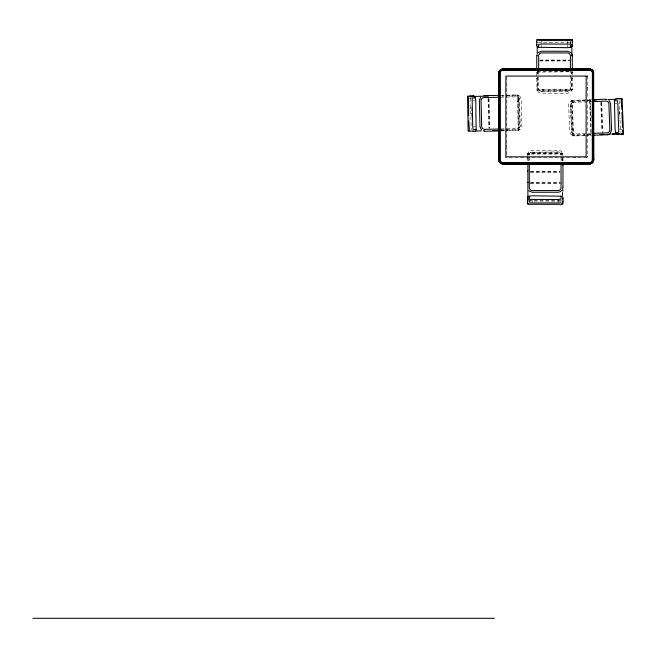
<?xml version="1.0" encoding="UTF-8"?>
<svg xmlns="http://www.w3.org/2000/svg" width="657" height="657" viewBox="0 0 657 657"><rect width="100%" height="100%" fill="white"/><g stroke="black" fill="none" stroke-linecap="round" stroke-linejoin="round"><path stroke-width="0.49" stroke-dasharray="3.29 2.46" d="M529.337 199.112L529.337 201.978L529.337 200.065M533.648 153.722L533.648 153.138L533.648 153.943M537.713 74.118L537.713 71.966M537.713 72.098L537.713 71.506L537.713 72.098L571.36 71.761M543.002 90.132L543.002 89.418L543.002 90.231M556.717 153.837L556.717 153.262M566.079 89.557L566.079 90.379L566.079 89.771M570.383 44.38L570.383 41.522M571.36 74.077L571.36 71.506M529.361 201.954L529.402 200.007M570.317 43.493L570.358 41.539M589.091 100.767L589.058 99.807L589.091 100.751M584.722 135.564L573.101 135.991L572.608 135.531L573.068 135.03L584.689 134.603L584.262 134.759M572.608 135.531L571.335 100.94L571.804 100.439L572.296 100.907L573.569 135.49L573.101 135.991M572.296 100.907L571.836 101.4L571.335 100.94M518.726 130.431L518.233 129.963L517.388 95.364L517.856 94.871L518.348 95.339L519.137 130.185L501.11 130.866M518.348 95.339L517.88 95.832L506.547 96.111M518.233 129.963L518.702 129.47L519.194 129.938M527.399 155.29L527.875 153.122L562.491 153.122L562.967 155.29M527.875 153.122L528.22 153.935L527.399 153.598M571.845 90.379C570.227 89.336 573.462 89.327 571.845 90.379L536.991 90.313L536.753 71.252M587.292 75.391L587.292 76.746M587.572 76.072L587.292 157.508M527.399 154.855L528.795 151.586L532.08 150.198L559.411 150.346L561.571 151.586L562.967 154.855M536.753 89.894L537.237 89.418L571.845 89.418M537.713 77.616L537.713 89.894L537.237 90.379M562.006 155.29L562.491 153.122M572.313 78.487L571.845 77.863L571.376 78.479M562.967 153.598L562.482 154.083L527.875 154.083M572.329 88.638L570.933 91.906L567.648 93.294L540.309 93.146L538.149 91.906L536.753 88.638M506.719 130.119C507.935 128.764 507.606 131.827 506.703 130.242M506.687 145.772L506.687 144.811M572.313 78.47L571.508 78.684M506.687 95.963L506.736 95.38M587.292 88.284L587.292 86.929M584.369 134.677L584.163 135.227M506.333 157.655L505.373 157.655M575.565 157.655L574.596 157.655M587.095 157.655L505.857 157.787M570.399 88.301A2.883 2.866 0 0 1 568.962 90.789L541.557 91.167A2.883 2.866 0.1 0 1 538.674 88.301L538.674 88.728A2.883 2.866 0 0 0 541.557 91.594L568.962 91.208A2.883 2.866 0 0 0 570.399 88.728L570.399 71.046M529.32 154.765A2.883 2.866 0 0 1 530.757 152.284L558.163 151.898A2.883 2.866 0 0 1 561.045 154.765L561.045 155.192A2.883 2.866 0.1 0 0 558.163 152.325L530.757 152.711A2.883 2.866 0 0 0 529.32 155.192M573.052 100.398L569.841 101.909L568.683 104.118L569.537 131.441L571.04 134.669L574.358 135.942M584.763 135.547L584.155 135.227M517.478 130.464L520.705 128.986L521.888 126.793L521.371 99.47L519.901 96.218L516.607 94.904M571.804 100.439L591.456 99.724M585.001 100.439L571.82 100.923L573.085 135.506L584.705 135.087M587.58 100.349L591.004 100.217M571.836 101.4L585.017 100.923M587.604 100.825L590.561 100.718L591.308 121.093M589.674 100.751L590.832 134.381M591.448 133.396L574.202 134.028A2.883 2.866 87.9 0 1 571.664 132.673L570.276 105.309A2.883 2.866 87.9 0 1 573.035 102.32L591.719 101.638M573.035 102.32L573.462 102.303A2.883 2.866 88 0 0 570.703 105.292L572.091 132.657A2.883 2.866 87.9 0 0 574.62 134.012M615.108 103.666L617.013 103.592M570.276 105.309L570.703 105.292M571.902 106.697L572.157 106.68M571.229 131.252L571.656 131.236M619.748 129.462L621.653 129.388M571.664 132.673L572.091 132.657M587.481 134.504L591.316 134.365L590.076 100.496M587.506 134.981L590.38 134.874M585.601 135.531L591.735 135.309M517.527 101.129L518.496 101.104L517.593 101.129M500.56 95.29L517.856 94.871M502.063 95.741L503.451 95.7M506.531 95.626L517.872 95.355L518.718 129.955L506.448 130.25M502.071 96.218L503.459 96.185M472.408 97.926L469.55 97.992L471.521 98.008M500.503 97.22L516.739 96.825A2.883 2.866 88.6 0 1 519.26 98.205L520.311 125.586A2.883 2.866 88.6 0 1 517.511 128.542L517.092 128.55A2.883 2.866 88.7 0 0 519.884 125.594L518.833 98.213A2.883 2.866 88.6 0 0 516.312 96.834M518.833 98.213L519.26 98.205M472.925 100.874L475.783 100.8M519.252 99.642L519.679 99.634M473.549 126.727L475.454 126.678M519.884 125.594L520.311 125.586M500.848 128.944L517.511 128.542M504.321 129.823L500.921 129.905M506.432 129.774L518.702 129.47M501.455 130.373L504.338 130.3M537.713 42.409L570.26 42.409M539.758 60.033L571.36 60.033M539.758 60.518L569.323 60.518M539.758 60.994L569.323 60.994M537.475 71.629L571.606 71.638M530.396 171.378L559.969 171.387M530.396 171.863L559.969 171.863M530.396 172.339L559.969 172.348M530.396 182.498L559.969 182.498M530.396 182.983L562.006 182.983M530.396 183.459L559.969 183.459M528.442 200.607L562.006 200.607M528.442 201.083L562.006 201.083M573.068 135.03L573.569 135.49M517.88 95.832L517.388 95.364M537.237 89.418L537.713 89.894M562.482 154.083L562.006 153.598M586.611 157.787L586.134 157.655M587.292 156.144L587.572 156.826M590.397 135.342L590.364 134.398L590.397 135.358M619.329 100.677L619.994 118.974M620.036 119.993L620.479 132.188M619.223 110.861L619.444 116.962M601.746 102.344L602.912 133.938M601.27 102.369L602.313 130.899M600.794 102.385L601.837 130.915M489.038 98.575L489.761 128.14M488.562 98.591L489.284 128.148M488.077 98.599L488.8 128.164M471.143 107.231L471.389 117.398M470.437 98.09L470.584 104.192M470.609 105.21L471.209 129.618M468.926 117.439L468.975 119.475M572.329 71.252L572.329 76.36M572.329 77.386L572.329 89.894M571.845 72.59L571.845 74.077M571.845 77.575L571.845 89.894L537.237 89.894L537.237 77.625M571.36 77.575L571.36 89.894M568.962 90.789L568.962 91.208M567.508 41.136L567.508 43.994M567.517 91.167L567.517 91.594M567.426 44.824L567.426 47.682M562.967 157.877L562.967 160.99M562.482 155.29L562.482 153.598L527.875 153.598L527.875 155.29M562.482 157.877L562.482 160.858M562.006 157.877L562.006 160.858M561.045 157.22L561.045 161.285M561.045 199.991L561.045 201.978M558.163 151.898L558.163 152.325M558.163 200.451L558.163 202.356M541.557 91.167L541.557 91.594M541.557 41.136L541.557 43.042M541.557 44.824L541.557 46.729M538.674 71.046L538.674 88.728M537.237 72.623L537.237 74.118M532.203 151.898L532.203 152.325M532.211 199.498L532.211 202.356M530.757 152.284L530.757 152.711M529.32 157.22L529.32 161.285M528.359 153.598L528.359 155.29M528.359 157.877L528.359 160.858M527.875 157.877L527.875 160.858M527.399 155.873L527.399 160.99M506.818 76.844L506.818 155.134M501.463 130.792L501.439 129.889L501.463 130.792M582.874 100.398C583.531 102.205 584.254 99.043 582.874 100.398M536.769 78.232C537.36 80.072 538.198 76.935 536.769 78.232M571.376 72.59L572.329 72.59L571.426 72.59M572.411 129.766L573.356 129.725L572.461 129.757M518.233 124.189L519.055 124.173L518.233 124.189M536.818 72.623L537.713 72.623L536.818 72.623"/><path stroke-width="0.99" d="M572.304 42.475L572.239 41.966M571.344 40.406L571.344 39.707M622.614 130.102L622.327 132.246M527.407 203.933L527.489 200.221M572.239 45.39L572.313 39.568M590.61 69.026L501.858 69.018A4.312 4.312 0 0 0 498.803 72.065L498.794 160.834A4.328 4.328 0 0 0 501.849 163.889L590.618 163.889A4.279 4.279 0 0 0 593.197 161.852L593.788 159.708L593.649 72.073M498.852 72.081L498.704 73.182L500.084 73.182A2.883 2.883 0 0 1 502.975 70.299L589.493 70.299A2.883 2.883 0 0 1 592.384 73.182L592.286 160.456A2.883 2.883 0 0 1 589.493 162.591L502.975 162.591A2.883 2.883 0 0 1 500.084 159.708L500.084 73.182L498.679 73.001M502.786 164.012L502.975 162.591L502.975 164.036M589.682 68.911L589.493 70.299L589.493 68.886L502.884 68.928M536.753 42.459L536.818 41.966M562.967 201.042L562.712 201.986M623.477 133.56L622.113 99.076M605.935 99.544L606.863 99.511M614.426 100.8L615.108 129.544L615.683 132.903A1.922 1.889 43.7 0 0 618.919 133.642A1.922 1.905 89.2 0 1 615.675 132.919L615.593 132.427L618.516 132.386L618.754 131.531L617.843 103.568L617.358 100.693L614.426 100.8A1.93 1.897 46.8 0 1 616.726 98.854M472.909 130.989A1.93 1.897 47.5 0 0 476.12 129.552L475.783 100.8L475.241 97.433A1.922 1.889 44.4 0 0 472.399 96.349M610.287 133.231L611.552 129.897L610.591 103.707L609.08 100.472M480.645 97.179L479.339 100.496L479.98 126.694L481.45 129.946M484.538 131.03L483.782 131.145L483.864 130.39M562.335 189.865L560.569 191.622L558.286 192.246L532.08 192.246L528.795 190.859M467.554 96.587L468.113 130.341L468.4 131.178L472.777 131.072M468.589 98.016L468.646 115.862M538.674 40.57L570.383 40.57M561.045 202.931L529.337 202.931M562.482 203.933L561.645 204.204M621.834 133.626L620.996 134.151M617.654 98.829L618.015 98.764M562.729 165.556L562.729 164.718M562.729 188.625L562.729 187.795M538.149 52.634L541.434 51.246L567.648 51.254L570.933 52.642M609.318 134.036L607.076 134.742M571.968 55.755L572.083 54.868M537.336 39.461L571.738 39.461M619.674 133.708L614.927 133.979M471.389 96.062L467.546 96.111M469.944 96.127L473.368 96.045M590.602 163.839L502.975 163.987M527.399 170.902L527.875 170.902L527.456 170.91M561.111 204.738L560.347 204.779M622.861 133.19L622.516 133.199M593.501 99.65L605.77 99.199M616.225 98.813L622.105 98.599M593.912 100.11L596.811 100.004M608.095 99.593L615.051 99.338M621.284 99.593L622.212 99.56M593.756 101.564L605.926 101.112A2.883 2.866 87.6 0 1 608.899 103.896L609.844 129.831A2.883 2.866 87.6 0 1 607.093 132.821L593.903 133.305M611.93 133.601L614.911 133.494M599.989 134.521L604.785 134.348M609.359 134.184L610.558 134.135M593.279 135.252L608.464 134.693M611.963 134.562L614.944 134.455M483.881 95.7L499.221 95.322M474.617 96.407L488.496 96.07M467.48 97.08L468.408 97.055M499.057 97.252L483.839 97.622A2.883 2.866 88.3 0 0 481.039 100.578L481.68 126.53A2.883 2.866 88.3 0 0 484.611 129.339L498.819 128.994M476.111 129.552L473.18 129.618L472.728 126.752L472.153 98.772L472.399 97.926L475.331 97.918L475.249 97.425A1.922 1.905 89.9 0 0 472.432 96.324M468.301 130.702L469.229 130.677M475.463 131.006L481.236 130.866M492.75 130.587L498.548 130.447M484.743 131.26L499.065 130.915M527.875 182.383L527.399 182.441L527.875 182.498M619.691 134.192L623.403 134.135M559.6 204.311L530.01 204.302M32.85 618.294L494.319 618.294M571.344 39.946L572.173 39.905L571.598 39.978M619.206 98.706L620.167 98.928M529.32 204.261L527.883 203.933M593.764 159.889L592.384 159.708L593.788 159.708L593.616 160.637L592.286 160.456L593.608 161.006M537.475 54.868L536.818 55.04L537.106 55.746M538.674 47.312L567.426 47.682L570.802 47.23A1.922 1.905 1.3 0 0 571.984 44.446A1.922 1.889 -44.2 0 1 570.802 47.23L570.317 47.304L570.383 44.38L569.545 44.109L541.557 43.994L538.674 44.38L538.674 47.312A1.93 1.897 -41.1 0 1 537.007 44.479M562.712 199.022A1.93 1.897 -41.1 0 0 561.045 196.18L532.293 195.811L528.918 196.262A1.922 1.889 -44.2 0 0 527.76 199.079M621.169 100.554L621.875 109.407M469.369 129.716L468.769 120.855M607.265 134.496L607.93 134.652L608.078 133.987M527.67 201.986L527.415 201.042M571.697 53.628L572.329 55.902M527.899 199.868L527.875 164.365M589.682 164.012L589.493 162.591L589.493 164.036M498.704 159.799L498.844 160.817M601.96 134.324L601.927 134.931L601.968 134.447M621.982 112.404L622.532 127.359M572.329 54.515L572.329 69.708M571.845 46.631L571.845 53.595M570.399 69.01L570.399 55.812A2.883 2.866 -0.3 0 0 567.517 52.946L541.557 52.946A2.883 2.866 -0.3 0 0 538.674 55.812L538.674 69.01M562.967 164.061L562.967 187.59M562.967 189.898L562.967 191.097M562.967 198.061L562.967 203.933M562.482 192.485L562.482 195.474M562.006 203.087L562.006 204.015M561.045 164.332L561.045 187.68A2.883 2.866 -0.3 0 1 558.163 190.546L532.203 190.546A2.883 2.866 -0.3 0 1 529.32 187.68L529.32 164.332M561.045 196.18L561.045 199.112L558.163 199.498L530.174 199.383L529.337 199.112L529.402 196.197L528.91 196.254A1.922 1.905 1.3 0 0 528.047 199.449M537.713 39.707L537.713 40.406M537.237 46.631L537.237 53.595M536.753 39.56L536.753 45.432M536.753 55.902L536.753 69.724M528.376 203.087L528.376 204.015M590.602 69.075A4.254 4.254 0 0 1 593.608 72.081M622.918 133.552L623.058 134.012L622.918 133.552M468.03 96.579L468.03 96.579M498.992 72.114L498.983 160.776A4.131 4.131 0 0 0 501.899 163.7L590.569 163.7A4.131 4.131 0 0 0 593.074 161.778L593.6 159.708L593.468 72.122A4.114 4.114 0 0 0 590.561 69.215L501.907 69.207A4.123 4.123 0 0 0 498.992 72.114M499.213 72.18L499.197 160.719A3.901 3.901 0 0 0 501.964 163.478L590.503 163.478A3.901 3.901 0 0 0 592.877 161.663L593.378 159.708L593.255 72.18A3.885 3.885 0 0 0 590.503 69.428L501.964 69.42A3.893 3.893 0 0 0 499.213 72.18M499.492 72.254L499.492 160.645A3.605 3.605 0 0 0 502.038 163.191L590.429 163.191A3.605 3.605 0 0 0 592.622 161.515L593.082 159.708L592.967 72.254A3.589 3.589 0 0 0 590.429 69.716L502.038 69.708A3.597 3.597 0 0 0 499.492 72.254M499.829 72.344L499.829 160.554A3.26 3.26 0 0 0 502.129 162.854L590.339 162.854A3.26 3.26 0 0 0 592.318 161.343L592.745 159.708L592.639 72.344A3.252 3.252 0 0 0 590.339 70.044L502.129 70.044A3.252 3.252 0 0 0 499.829 72.344M527.645 203.522L528.228 203.596L527.645 203.522M586.134 76.072L505.857 76.072L505.857 156.826L586.134 156.826L586.134 76.072"/></g></svg>
